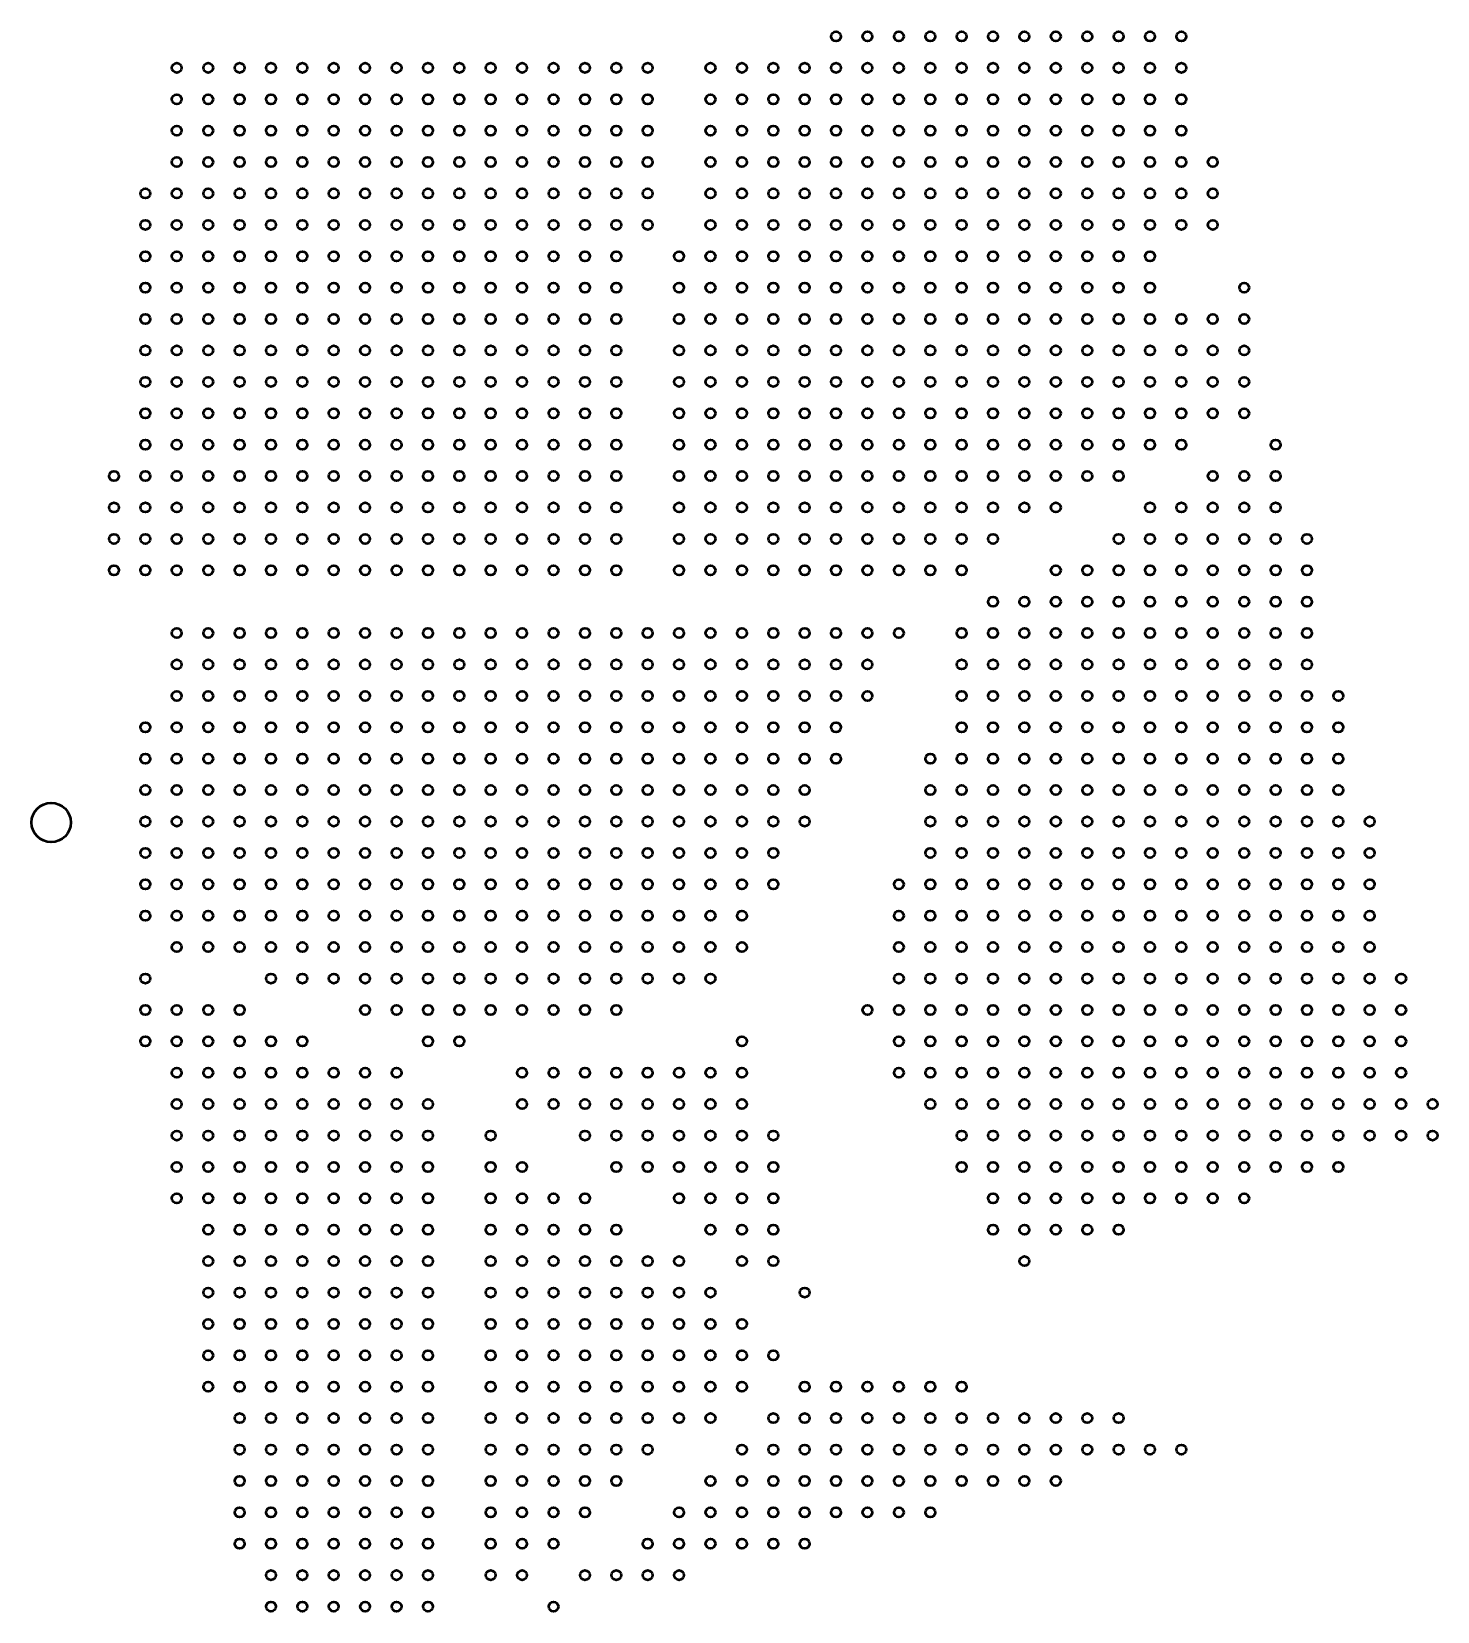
# Model space of a CAD drawing. Header units: millimetres. Extents: x 119 to 472, y 122 to 323.
# Drawn here: x 292.8 to 471.9, y 121.8 to 323.1 of the extents above; entities that cross this region are included whole.
import ezdxf

# ---------------------------------------------------------------- set-up
doc = ezdxf.new("R2010")
doc.units = ezdxf.units.MM
doc.header["$LTSCALE"] = 0.75
doc.layers.add('Visible', color=7, linetype='Continuous', lineweight=50)

msp = doc.modelspace()

# ---------------------------------------------------------------- linework, layer by layer
at = {"layer": 'Visible'}
for centre, radius in [((395.297194, 322.44091), 0.617), ((399.297194, 322.44091), 0.617), ((403.297194, 322.44091), 0.617), ((407.297194, 322.44091), 0.617), ((411.297194, 322.44091), 0.617), ((415.297194, 322.44091), 0.617), ((419.297194, 322.44091), 0.617), ((423.297194, 322.44091), 0.617), ((427.297194, 322.44091), 0.617), ((431.297194, 322.44091), 0.617), ((435.297194, 322.44091), 0.617), ((439.297194, 322.44091), 0.617), ((311.297194, 318.44091), 0.617), ((315.297194, 318.44091), 0.617), ((319.297194, 318.44091), 0.617), ((323.297194, 318.44091), 0.617), ((327.297194, 318.44091), 0.617), ((331.297194, 318.44091), 0.617), ((335.297194, 318.44091), 0.617), ((339.297194, 318.44091), 0.617), ((343.297194, 318.44091), 0.617), ((347.297194, 318.44091), 0.617), ((351.297194, 318.44091), 0.617), ((355.297194, 318.44091), 0.617), ((359.297194, 318.44091), 0.617), ((363.297194, 318.44091), 0.617), ((367.297194, 318.44091), 0.617), ((371.297194, 318.44091), 0.617), ((379.297194, 318.44091), 0.617), ((383.297194, 318.44091), 0.617), ((387.297194, 318.44091), 0.617), ((391.297194, 318.44091), 0.617), ((395.297194, 318.44091), 0.617), ((399.297194, 318.44091), 0.617), ((403.297194, 318.44091), 0.617), ((407.297194, 318.44091), 0.617), ((411.297194, 318.44091), 0.617), ((415.297194, 318.44091), 0.617), ((419.297194, 318.44091), 0.617), ((423.297194, 318.44091), 0.617), ((427.297194, 318.44091), 0.617), ((431.297194, 318.44091), 0.617), ((435.297194, 318.44091), 0.617), ((439.297194, 318.44091), 0.617), ((311.297194, 314.44091), 0.617), ((315.297194, 314.44091), 0.617), ((319.297194, 314.44091), 0.617), ((323.297194, 314.44091), 0.617), ((327.297194, 314.44091), 0.617), ((331.297194, 314.44091), 0.617), ((335.297194, 314.44091), 0.617), ((339.297194, 314.44091), 0.617), ((343.297194, 314.44091), 0.617), ((347.297194, 314.44091), 0.617), ((351.297194, 314.44091), 0.617), ((355.297194, 314.44091), 0.617), ((359.297194, 314.44091), 0.617), ((363.297194, 314.44091), 0.617), ((367.297194, 314.44091), 0.617), ((371.297194, 314.44091), 0.617), ((379.297194, 314.44091), 0.617), ((383.297194, 314.44091), 0.617), ((387.297194, 314.44091), 0.617), ((391.297194, 314.44091), 0.617), ((395.297194, 314.44091), 0.617), ((399.297194, 314.44091), 0.617), ((403.297194, 314.44091), 0.617), ((407.297194, 314.44091), 0.617), ((411.297194, 314.44091), 0.617), ((415.297194, 314.44091), 0.617), ((419.297194, 314.44091), 0.617), ((423.297194, 314.44091), 0.617), ((427.297194, 314.44091), 0.617), ((431.297194, 314.44091), 0.617), ((435.297194, 314.44091), 0.617), ((439.297194, 314.44091), 0.617), ((311.297194, 310.44091), 0.617), ((315.297194, 310.44091), 0.617), ((319.297194, 310.44091), 0.617), ((323.297194, 310.44091), 0.617), ((327.297194, 310.44091), 0.617), ((331.297194, 310.44091), 0.617), ((335.297194, 310.44091), 0.617), ((339.297194, 310.44091), 0.617), ((343.297194, 310.44091), 0.617), ((347.297194, 310.44091), 0.617), ((351.297194, 310.44091), 0.617), ((355.297194, 310.44091), 0.617), ((359.297194, 310.44091), 0.617), ((363.297194, 310.44091), 0.617), ((367.297194, 310.44091), 0.617), ((371.297194, 310.44091), 0.617), ((379.297194, 310.44091), 0.617), ((383.297194, 310.44091), 0.617), ((387.297194, 310.44091), 0.617), ((391.297194, 310.44091), 0.617), ((395.297194, 310.44091), 0.617), ((399.297194, 310.44091), 0.617), ((403.297194, 310.44091), 0.617), ((407.297194, 310.44091), 0.617), ((411.297194, 310.44091), 0.617), ((415.297194, 310.44091), 0.617), ((419.297194, 310.44091), 0.617), ((423.297194, 310.44091), 0.617), ((427.297194, 310.44091), 0.617), ((431.297194, 310.44091), 0.617), ((435.297194, 310.44091), 0.617), ((439.297194, 310.44091), 0.617), ((311.297194, 306.44091), 0.617), ((315.297194, 306.44091), 0.617), ((319.297194, 306.44091), 0.617), ((323.297194, 306.44091), 0.617), ((327.297194, 306.44091), 0.617), ((331.297194, 306.44091), 0.617), ((335.297194, 306.44091), 0.617), ((339.297194, 306.44091), 0.617), ((343.297194, 306.44091), 0.617), ((347.297194, 306.44091), 0.617), ((351.297194, 306.44091), 0.617), ((355.297194, 306.44091), 0.617), ((359.297194, 306.44091), 0.617), ((363.297194, 306.44091), 0.617), ((367.297194, 306.44091), 0.617), ((371.297194, 306.44091), 0.617), ((379.297194, 306.44091), 0.617), ((383.297194, 306.44091), 0.617), ((387.297194, 306.44091), 0.617), ((391.297194, 306.44091), 0.617), ((395.297194, 306.44091), 0.617), ((399.297194, 306.44091), 0.617), ((403.297194, 306.44091), 0.617), ((407.297194, 306.44091), 0.617), ((411.297194, 306.44091), 0.617), ((415.297194, 306.44091), 0.617), ((419.297194, 306.44091), 0.617), ((423.297194, 306.44091), 0.617), ((427.297194, 306.44091), 0.617), ((431.297194, 306.44091), 0.617), ((435.297194, 306.44091), 0.617), ((439.297194, 306.44091), 0.617), ((443.297194, 306.44091), 0.617), ((307.297194, 302.44091), 0.617), ((311.297194, 302.44091), 0.617), ((315.297194, 302.44091), 0.617), ((319.297194, 302.44091), 0.617), ((323.297194, 302.44091), 0.617), ((327.297194, 302.44091), 0.617), ((331.297194, 302.44091), 0.617), ((335.297194, 302.44091), 0.617), ((339.297194, 302.44091), 0.617), ((343.297194, 302.44091), 0.617), ((347.297194, 302.44091), 0.617), ((351.297194, 302.44091), 0.617), ((355.297194, 302.44091), 0.617), ((359.297194, 302.44091), 0.617), ((363.297194, 302.44091), 0.617), ((367.297194, 302.44091), 0.617), ((371.297194, 302.44091), 0.617), ((379.297194, 302.44091), 0.617), ((383.297194, 302.44091), 0.617), ((387.297194, 302.44091), 0.617), ((391.297194, 302.44091), 0.617), ((395.297194, 302.44091), 0.617), ((399.297194, 302.44091), 0.617), ((403.297194, 302.44091), 0.617), ((407.297194, 302.44091), 0.617), ((411.297194, 302.44091), 0.617), ((415.297194, 302.44091), 0.617), ((419.297194, 302.44091), 0.617), ((423.297194, 302.44091), 0.617), ((427.297194, 302.44091), 0.617), ((431.297194, 302.44091), 0.617), ((435.297194, 302.44091), 0.617), ((439.297194, 302.44091), 0.617), ((443.297194, 302.44091), 0.617), ((307.297194, 298.44091), 0.617), ((311.297194, 298.44091), 0.617), ((315.297194, 298.44091), 0.617), ((319.297194, 298.44091), 0.617), ((323.297194, 298.44091), 0.617), ((327.297194, 298.44091), 0.617), ((331.297194, 298.44091), 0.617), ((335.297194, 298.44091), 0.617), ((339.297194, 298.44091), 0.617), ((343.297194, 298.44091), 0.617), ((347.297194, 298.44091), 0.617), ((351.297194, 298.44091), 0.617), ((355.297194, 298.44091), 0.617), ((359.297194, 298.44091), 0.617), ((363.297194, 298.44091), 0.617), ((367.297194, 298.44091), 0.617), ((371.297194, 298.44091), 0.617), ((379.297194, 298.44091), 0.617), ((383.297194, 298.44091), 0.617), ((387.297194, 298.44091), 0.617), ((391.297194, 298.44091), 0.617), ((395.297194, 298.44091), 0.617), ((399.297194, 298.44091), 0.617), ((403.297194, 298.44091), 0.617), ((407.297194, 298.44091), 0.617), ((411.297194, 298.44091), 0.617), ((415.297194, 298.44091), 0.617), ((419.297194, 298.44091), 0.617), ((423.297194, 298.44091), 0.617), ((427.297194, 298.44091), 0.617), ((431.297194, 298.44091), 0.617), ((435.297194, 298.44091), 0.617), ((439.297194, 298.44091), 0.617), ((443.297194, 298.44091), 0.617), ((307.297194, 294.44091), 0.617), ((311.297194, 294.44091), 0.617), ((315.297194, 294.44091), 0.617), ((319.297194, 294.44091), 0.617), ((323.297194, 294.44091), 0.617), ((327.297194, 294.44091), 0.617), ((331.297194, 294.44091), 0.617), ((335.297194, 294.44091), 0.617), ((339.297194, 294.44091), 0.617), ((343.297194, 294.44091), 0.617), ((347.297194, 294.44091), 0.617), ((351.297194, 294.44091), 0.617), ((355.297194, 294.44091), 0.617), ((359.297194, 294.44091), 0.617), ((363.297194, 294.44091), 0.617), ((367.297194, 294.44091), 0.617), ((375.297194, 294.44091), 0.617), ((379.297194, 294.44091), 0.617), ((383.297194, 294.44091), 0.617), ((387.297194, 294.44091), 0.617), ((391.297194, 294.44091), 0.617), ((395.297194, 294.44091), 0.617), ((399.297194, 294.44091), 0.617), ((403.297194, 294.44091), 0.617), ((407.297194, 294.44091), 0.617), ((411.297194, 294.44091), 0.617), ((415.297194, 294.44091), 0.617), ((419.297194, 294.44091), 0.617), ((423.297194, 294.44091), 0.617), ((427.297194, 294.44091), 0.617), ((431.297194, 294.44091), 0.617), ((435.297194, 294.44091), 0.617), ((307.297194, 290.44091), 0.617), ((311.297194, 290.44091), 0.617), ((315.297194, 290.44091), 0.617), ((319.297194, 290.44091), 0.617), ((323.297194, 290.44091), 0.617), ((327.297194, 290.44091), 0.617), ((331.297194, 290.44091), 0.617), ((335.297194, 290.44091), 0.617), ((339.297194, 290.44091), 0.617), ((343.297194, 290.44091), 0.617), ((347.297194, 290.44091), 0.617), ((351.297194, 290.44091), 0.617), ((355.297194, 290.44091), 0.617), ((359.297194, 290.44091), 0.617), ((363.297194, 290.44091), 0.617), ((367.297194, 290.44091), 0.617), ((375.297194, 290.44091), 0.617), ((379.297194, 290.44091), 0.617), ((383.297194, 290.44091), 0.617), ((387.297194, 290.44091), 0.617), ((391.297194, 290.44091), 0.617), ((395.297194, 290.44091), 0.617), ((399.297194, 290.44091), 0.617), ((403.297194, 290.44091), 0.617), ((407.297194, 290.44091), 0.617), ((411.297194, 290.44091), 0.617), ((415.297194, 290.44091), 0.617), ((419.297194, 290.44091), 0.617), ((423.297194, 290.44091), 0.617), ((427.297194, 290.44091), 0.617), ((431.297194, 290.44091), 0.617), ((435.297194, 290.44091), 0.617), ((447.297194, 290.44091), 0.617), ((307.297194, 286.44091), 0.617), ((311.297194, 286.44091), 0.617), ((315.297194, 286.44091), 0.617), ((319.297194, 286.44091), 0.617), ((323.297194, 286.44091), 0.617), ((327.297194, 286.44091), 0.617), ((331.297194, 286.44091), 0.617), ((335.297194, 286.44091), 0.617), ((339.297194, 286.44091), 0.617), ((343.297194, 286.44091), 0.617), ((347.297194, 286.44091), 0.617), ((351.297194, 286.44091), 0.617), ((355.297194, 286.44091), 0.617), ((359.297194, 286.44091), 0.617), ((363.297194, 286.44091), 0.617), ((367.297194, 286.44091), 0.617), ((375.297194, 286.44091), 0.617), ((379.297194, 286.44091), 0.617), ((383.297194, 286.44091), 0.617), ((387.297194, 286.44091), 0.617), ((391.297194, 286.44091), 0.617), ((395.297194, 286.44091), 0.617), ((399.297194, 286.44091), 0.617), ((403.297194, 286.44091), 0.617), ((407.297194, 286.44091), 0.617), ((411.297194, 286.44091), 0.617), ((415.297194, 286.44091), 0.617), ((419.297194, 286.44091), 0.617), ((423.297194, 286.44091), 0.617), ((427.297194, 286.44091), 0.617), ((431.297194, 286.44091), 0.617), ((435.297194, 286.44091), 0.617), ((439.297194, 286.44091), 0.617), ((443.297194, 286.44091), 0.617), ((447.297194, 286.44091), 0.617), ((307.297194, 282.44091), 0.617), ((311.297194, 282.44091), 0.617), ((315.297194, 282.44091), 0.617), ((319.297194, 282.44091), 0.617), ((323.297194, 282.44091), 0.617), ((327.297194, 282.44091), 0.617), ((331.297194, 282.44091), 0.617), ((335.297194, 282.44091), 0.617), ((339.297194, 282.44091), 0.617), ((343.297194, 282.44091), 0.617), ((347.297194, 282.44091), 0.617), ((351.297194, 282.44091), 0.617), ((355.297194, 282.44091), 0.617), ((359.297194, 282.44091), 0.617), ((363.297194, 282.44091), 0.617), ((367.297194, 282.44091), 0.617), ((375.297194, 282.44091), 0.617), ((379.297194, 282.44091), 0.617), ((383.297194, 282.44091), 0.617), ((387.297194, 282.44091), 0.617), ((391.297194, 282.44091), 0.617), ((395.297194, 282.44091), 0.617), ((399.297194, 282.44091), 0.617), ((403.297194, 282.44091), 0.617), ((407.297194, 282.44091), 0.617), ((411.297194, 282.44091), 0.617), ((415.297194, 282.44091), 0.617), ((419.297194, 282.44091), 0.617), ((423.297194, 282.44091), 0.617), ((427.297194, 282.44091), 0.617), ((431.297194, 282.44091), 0.617), ((435.297194, 282.44091), 0.617), ((439.297194, 282.44091), 0.617), ((443.297194, 282.44091), 0.617), ((447.297194, 282.44091), 0.617), ((307.297194, 278.44091), 0.617), ((311.297194, 278.44091), 0.617), ((315.297194, 278.44091), 0.617), ((319.297194, 278.44091), 0.617), ((323.297194, 278.44091), 0.617), ((327.297194, 278.44091), 0.617), ((331.297194, 278.44091), 0.617), ((335.297194, 278.44091), 0.617), ((339.297194, 278.44091), 0.617), ((343.297194, 278.44091), 0.617), ((347.297194, 278.44091), 0.617), ((351.297194, 278.44091), 0.617), ((355.297194, 278.44091), 0.617), ((359.297194, 278.44091), 0.617), ((363.297194, 278.44091), 0.617), ((367.297194, 278.44091), 0.617), ((375.297194, 278.44091), 0.617), ((379.297194, 278.44091), 0.617), ((383.297194, 278.44091), 0.617), ((387.297194, 278.44091), 0.617), ((391.297194, 278.44091), 0.617), ((395.297194, 278.44091), 0.617), ((399.297194, 278.44091), 0.617), ((403.297194, 278.44091), 0.617), ((407.297194, 278.44091), 0.617), ((411.297194, 278.44091), 0.617), ((415.297194, 278.44091), 0.617), ((419.297194, 278.44091), 0.617), ((423.297194, 278.44091), 0.617), ((427.297194, 278.44091), 0.617), ((431.297194, 278.44091), 0.617), ((435.297194, 278.44091), 0.617), ((439.297194, 278.44091), 0.617), ((443.297194, 278.44091), 0.617), ((447.297194, 278.44091), 0.617), ((307.297194, 274.44091), 0.617), ((311.297194, 274.44091), 0.617), ((315.297194, 274.44091), 0.617), ((319.297194, 274.44091), 0.617), ((323.297194, 274.44091), 0.617), ((327.297194, 274.44091), 0.617), ((331.297194, 274.44091), 0.617), ((335.297194, 274.44091), 0.617), ((339.297194, 274.44091), 0.617), ((343.297194, 274.44091), 0.617), ((347.297194, 274.44091), 0.617), ((351.297194, 274.44091), 0.617), ((355.297194, 274.44091), 0.617), ((359.297194, 274.44091), 0.617), ((363.297194, 274.44091), 0.617), ((367.297194, 274.44091), 0.617), ((375.297194, 274.44091), 0.617), ((379.297194, 274.44091), 0.617), ((383.297194, 274.44091), 0.617), ((387.297194, 274.44091), 0.617), ((391.297194, 274.44091), 0.617), ((395.297194, 274.44091), 0.617), ((399.297194, 274.44091), 0.617), ((403.297194, 274.44091), 0.617), ((407.297194, 274.44091), 0.617), ((411.297194, 274.44091), 0.617), ((415.297194, 274.44091), 0.617), ((419.297194, 274.44091), 0.617), ((423.297194, 274.44091), 0.617), ((427.297194, 274.44091), 0.617), ((431.297194, 274.44091), 0.617), ((435.297194, 274.44091), 0.617), ((439.297194, 274.44091), 0.617), ((443.297194, 274.44091), 0.617), ((447.297194, 274.44091), 0.617), ((307.297194, 270.44091), 0.617), ((311.297194, 270.44091), 0.617), ((315.297194, 270.44091), 0.617), ((319.297194, 270.44091), 0.617), ((323.297194, 270.44091), 0.617), ((327.297194, 270.44091), 0.617), ((331.297194, 270.44091), 0.617), ((335.297194, 270.44091), 0.617), ((339.297194, 270.44091), 0.617), ((343.297194, 270.44091), 0.617), ((347.297194, 270.44091), 0.617), ((351.297194, 270.44091), 0.617), ((355.297194, 270.44091), 0.617), ((359.297194, 270.44091), 0.617), ((363.297194, 270.44091), 0.617), ((367.297194, 270.44091), 0.617), ((375.297194, 270.44091), 0.617), ((379.297194, 270.44091), 0.617), ((383.297194, 270.44091), 0.617), ((387.297194, 270.44091), 0.617), ((391.297194, 270.44091), 0.617), ((395.297194, 270.44091), 0.617), ((399.297194, 270.44091), 0.617), ((403.297194, 270.44091), 0.617), ((407.297194, 270.44091), 0.617), ((411.297194, 270.44091), 0.617), ((415.297194, 270.44091), 0.617), ((419.297194, 270.44091), 0.617), ((423.297194, 270.44091), 0.617), ((427.297194, 270.44091), 0.617), ((431.297194, 270.44091), 0.617), ((435.297194, 270.44091), 0.617), ((439.297194, 270.44091), 0.617), ((451.297194, 270.44091), 0.617), ((303.297194, 266.44091), 0.617), ((307.297194, 266.44091), 0.617), ((311.297194, 266.44091), 0.617), ((315.297194, 266.44091), 0.617), ((319.297194, 266.44091), 0.617), ((323.297194, 266.44091), 0.617), ((327.297194, 266.44091), 0.617), ((331.297194, 266.44091), 0.617), ((335.297194, 266.44091), 0.617), ((339.297194, 266.44091), 0.617), ((343.297194, 266.44091), 0.617), ((347.297194, 266.44091), 0.617), ((351.297194, 266.44091), 0.617), ((355.297194, 266.44091), 0.617), ((359.297194, 266.44091), 0.617), ((363.297194, 266.44091), 0.617), ((367.297194, 266.44091), 0.617), ((375.297194, 266.44091), 0.617), ((379.297194, 266.44091), 0.617), ((383.297194, 266.44091), 0.617), ((387.297194, 266.44091), 0.617), ((391.297194, 266.44091), 0.617), ((395.297194, 266.44091), 0.617), ((399.297194, 266.44091), 0.617), ((403.297194, 266.44091), 0.617), ((407.297194, 266.44091), 0.617), ((411.297194, 266.44091), 0.617), ((415.297194, 266.44091), 0.617), ((419.297194, 266.44091), 0.617), ((423.297194, 266.44091), 0.617), ((427.297194, 266.44091), 0.617), ((431.297194, 266.44091), 0.617), ((443.297194, 266.44091), 0.617), ((447.297194, 266.44091), 0.617), ((451.297194, 266.44091), 0.617), ((303.297194, 262.44091), 0.617), ((307.297194, 262.44091), 0.617), ((311.297194, 262.44091), 0.617), ((315.297194, 262.44091), 0.617), ((319.297194, 262.44091), 0.617), ((323.297194, 262.44091), 0.617), ((327.297194, 262.44091), 0.617), ((331.297194, 262.44091), 0.617), ((335.297194, 262.44091), 0.617), ((339.297194, 262.44091), 0.617), ((343.297194, 262.44091), 0.617), ((347.297194, 262.44091), 0.617), ((351.297194, 262.44091), 0.617), ((355.297194, 262.44091), 0.617), ((359.297194, 262.44091), 0.617), ((363.297194, 262.44091), 0.617), ((367.297194, 262.44091), 0.617), ((375.297194, 262.44091), 0.617), ((379.297194, 262.44091), 0.617), ((383.297194, 262.44091), 0.617), ((387.297194, 262.44091), 0.617), ((391.297194, 262.44091), 0.617), ((395.297194, 262.44091), 0.617), ((399.297194, 262.44091), 0.617), ((403.297194, 262.44091), 0.617), ((407.297194, 262.44091), 0.617), ((411.297194, 262.44091), 0.617), ((415.297194, 262.44091), 0.617), ((419.297194, 262.44091), 0.617), ((423.297194, 262.44091), 0.617), ((435.297194, 262.44091), 0.617), ((439.297194, 262.44091), 0.617), ((443.297194, 262.44091), 0.617), ((447.297194, 262.44091), 0.617), ((451.297194, 262.44091), 0.617), ((303.297194, 258.44091), 0.617), ((307.297194, 258.44091), 0.617), ((311.297194, 258.44091), 0.617), ((315.297194, 258.44091), 0.617), ((319.297194, 258.44091), 0.617), ((323.297194, 258.44091), 0.617), ((327.297194, 258.44091), 0.617), ((331.297194, 258.44091), 0.617), ((335.297194, 258.44091), 0.617), ((339.297194, 258.44091), 0.617), ((343.297194, 258.44091), 0.617), ((347.297194, 258.44091), 0.617), ((351.297194, 258.44091), 0.617), ((355.297194, 258.44091), 0.617), ((359.297194, 258.44091), 0.617), ((363.297194, 258.44091), 0.617), ((367.297194, 258.44091), 0.617), ((375.297194, 258.44091), 0.617), ((379.297194, 258.44091), 0.617), ((383.297194, 258.44091), 0.617), ((387.297194, 258.44091), 0.617), ((391.297194, 258.44091), 0.617), ((395.297194, 258.44091), 0.617), ((399.297194, 258.44091), 0.617), ((403.297194, 258.44091), 0.617), ((407.297194, 258.44091), 0.617), ((411.297194, 258.44091), 0.617), ((415.297194, 258.44091), 0.617), ((431.297194, 258.44091), 0.617), ((435.297194, 258.44091), 0.617), ((439.297194, 258.44091), 0.617), ((443.297194, 258.44091), 0.617), ((447.297194, 258.44091), 0.617), ((451.297194, 258.44091), 0.617), ((455.297194, 258.44091), 0.617), ((303.297194, 254.44091), 0.617), ((307.297194, 254.44091), 0.617), ((311.297194, 254.44091), 0.617), ((315.297194, 254.44091), 0.617), ((319.297194, 254.44091), 0.617), ((323.297194, 254.44091), 0.617), ((327.297194, 254.44091), 0.617), ((331.297194, 254.44091), 0.617), ((335.297194, 254.44091), 0.617), ((339.297194, 254.44091), 0.617), ((343.297194, 254.44091), 0.617), ((347.297194, 254.44091), 0.617), ((351.297194, 254.44091), 0.617), ((355.297194, 254.44091), 0.617), ((359.297194, 254.44091), 0.617), ((363.297194, 254.44091), 0.617), ((367.297194, 254.44091), 0.617), ((375.297194, 254.44091), 0.617), ((379.297194, 254.44091), 0.617), ((383.297194, 254.44091), 0.617), ((387.297194, 254.44091), 0.617), ((391.297194, 254.44091), 0.617), ((395.297194, 254.44091), 0.617), ((399.297194, 254.44091), 0.617), ((403.297194, 254.44091), 0.617), ((407.297194, 254.44091), 0.617), ((411.297194, 254.44091), 0.617), ((423.297194, 254.44091), 0.617), ((427.297194, 254.44091), 0.617), ((431.297194, 254.44091), 0.617), ((435.297194, 254.44091), 0.617), ((439.297194, 254.44091), 0.617), ((443.297194, 254.44091), 0.617), ((447.297194, 254.44091), 0.617), ((451.297194, 254.44091), 0.617), ((455.297194, 254.44091), 0.617), ((415.297194, 250.44091), 0.617), ((419.297194, 250.44091), 0.617), ((423.297194, 250.44091), 0.617), ((427.297194, 250.44091), 0.617), ((431.297194, 250.44091), 0.617), ((435.297194, 250.44091), 0.617), ((439.297194, 250.44091), 0.617), ((443.297194, 250.44091), 0.617), ((447.297194, 250.44091), 0.617), ((451.297194, 250.44091), 0.617), ((455.297194, 250.44091), 0.617), ((311.297194, 246.44091), 0.617), ((315.297194, 246.44091), 0.617), ((319.297194, 246.44091), 0.617), ((323.297194, 246.44091), 0.617), ((327.297194, 246.44091), 0.617), ((331.297194, 246.44091), 0.617), ((335.297194, 246.44091), 0.617), ((339.297194, 246.44091), 0.617), ((343.297194, 246.44091), 0.617), ((347.297194, 246.44091), 0.617), ((351.297194, 246.44091), 0.617), ((355.297194, 246.44091), 0.617), ((359.297194, 246.44091), 0.617), ((363.297194, 246.44091), 0.617), ((367.297194, 246.44091), 0.617), ((371.297194, 246.44091), 0.617), ((375.297194, 246.44091), 0.617), ((379.297194, 246.44091), 0.617), ((383.297194, 246.44091), 0.617), ((387.297194, 246.44091), 0.617), ((391.297194, 246.44091), 0.617), ((395.297194, 246.44091), 0.617), ((399.297194, 246.44091), 0.617), ((403.297194, 246.44091), 0.617), ((411.297194, 246.44091), 0.617), ((415.297194, 246.44091), 0.617), ((419.297194, 246.44091), 0.617), ((423.297194, 246.44091), 0.617), ((427.297194, 246.44091), 0.617), ((431.297194, 246.44091), 0.617), ((435.297194, 246.44091), 0.617), ((439.297194, 246.44091), 0.617), ((443.297194, 246.44091), 0.617), ((447.297194, 246.44091), 0.617), ((451.297194, 246.44091), 0.617), ((455.297194, 246.44091), 0.617), ((311.297194, 242.44091), 0.617), ((315.297194, 242.44091), 0.617), ((319.297194, 242.44091), 0.617), ((323.297194, 242.44091), 0.617), ((327.297194, 242.44091), 0.617), ((331.297194, 242.44091), 0.617), ((335.297194, 242.44091), 0.617), ((339.297194, 242.44091), 0.617), ((343.297194, 242.44091), 0.617), ((347.297194, 242.44091), 0.617), ((351.297194, 242.44091), 0.617), ((355.297194, 242.44091), 0.617), ((359.297194, 242.44091), 0.617), ((363.297194, 242.44091), 0.617), ((367.297194, 242.44091), 0.617), ((371.297194, 242.44091), 0.617), ((375.297194, 242.44091), 0.617), ((379.297194, 242.44091), 0.617), ((383.297194, 242.44091), 0.617), ((387.297194, 242.44091), 0.617), ((391.297194, 242.44091), 0.617), ((395.297194, 242.44091), 0.617), ((399.297194, 242.44091), 0.617), ((411.297194, 242.44091), 0.617), ((415.297194, 242.44091), 0.617), ((419.297194, 242.44091), 0.617), ((423.297194, 242.44091), 0.617), ((427.297194, 242.44091), 0.617), ((431.297194, 242.44091), 0.617), ((435.297194, 242.44091), 0.617), ((439.297194, 242.44091), 0.617), ((443.297194, 242.44091), 0.617), ((447.297194, 242.44091), 0.617), ((451.297194, 242.44091), 0.617), ((455.297194, 242.44091), 0.617), ((311.297194, 238.44091), 0.617), ((315.297194, 238.44091), 0.617), ((319.297194, 238.44091), 0.617), ((323.297194, 238.44091), 0.617), ((327.297194, 238.44091), 0.617), ((331.297194, 238.44091), 0.617), ((335.297194, 238.44091), 0.617), ((339.297194, 238.44091), 0.617), ((343.297194, 238.44091), 0.617), ((347.297194, 238.44091), 0.617), ((351.297194, 238.44091), 0.617), ((355.297194, 238.44091), 0.617), ((359.297194, 238.44091), 0.617), ((363.297194, 238.44091), 0.617), ((367.297194, 238.44091), 0.617), ((371.297194, 238.44091), 0.617), ((375.297194, 238.44091), 0.617), ((379.297194, 238.44091), 0.617), ((383.297194, 238.44091), 0.617), ((387.297194, 238.44091), 0.617), ((391.297194, 238.44091), 0.617), ((395.297194, 238.44091), 0.617), ((399.297194, 238.44091), 0.617), ((411.297194, 238.44091), 0.617), ((415.297194, 238.44091), 0.617), ((419.297194, 238.44091), 0.617), ((423.297194, 238.44091), 0.617), ((427.297194, 238.44091), 0.617), ((431.297194, 238.44091), 0.617), ((435.297194, 238.44091), 0.617), ((439.297194, 238.44091), 0.617), ((443.297194, 238.44091), 0.617), ((447.297194, 238.44091), 0.617), ((451.297194, 238.44091), 0.617), ((455.297194, 238.44091), 0.617), ((459.297194, 238.44091), 0.617), ((307.297194, 234.44091), 0.617), ((311.297194, 234.44091), 0.617), ((315.297194, 234.44091), 0.617), ((319.297194, 234.44091), 0.617), ((323.297194, 234.44091), 0.617), ((327.297194, 234.44091), 0.617), ((331.297194, 234.44091), 0.617), ((335.297194, 234.44091), 0.617), ((339.297194, 234.44091), 0.617), ((343.297194, 234.44091), 0.617), ((347.297194, 234.44091), 0.617), ((351.297194, 234.44091), 0.617), ((355.297194, 234.44091), 0.617), ((359.297194, 234.44091), 0.617), ((363.297194, 234.44091), 0.617), ((367.297194, 234.44091), 0.617), ((371.297194, 234.44091), 0.617), ((375.297194, 234.44091), 0.617), ((379.297194, 234.44091), 0.617), ((383.297194, 234.44091), 0.617), ((387.297194, 234.44091), 0.617), ((391.297194, 234.44091), 0.617), ((395.297194, 234.44091), 0.617), ((411.297194, 234.44091), 0.617), ((415.297194, 234.44091), 0.617), ((419.297194, 234.44091), 0.617), ((423.297194, 234.44091), 0.617), ((427.297194, 234.44091), 0.617), ((431.297194, 234.44091), 0.617), ((435.297194, 234.44091), 0.617), ((439.297194, 234.44091), 0.617), ((443.297194, 234.44091), 0.617), ((447.297194, 234.44091), 0.617), ((451.297194, 234.44091), 0.617), ((455.297194, 234.44091), 0.617), ((459.297194, 234.44091), 0.617), ((307.297194, 230.44091), 0.617), ((311.297194, 230.44091), 0.617), ((315.297194, 230.44091), 0.617), ((319.297194, 230.44091), 0.617), ((323.297194, 230.44091), 0.617), ((327.297194, 230.44091), 0.617), ((331.297194, 230.44091), 0.617), ((335.297194, 230.44091), 0.617), ((339.297194, 230.44091), 0.617), ((343.297194, 230.44091), 0.617), ((347.297194, 230.44091), 0.617), ((351.297194, 230.44091), 0.617), ((355.297194, 230.44091), 0.617), ((359.297194, 230.44091), 0.617), ((363.297194, 230.44091), 0.617), ((367.297194, 230.44091), 0.617), ((371.297194, 230.44091), 0.617), ((375.297194, 230.44091), 0.617), ((379.297194, 230.44091), 0.617), ((383.297194, 230.44091), 0.617), ((387.297194, 230.44091), 0.617), ((391.297194, 230.44091), 0.617), ((395.297194, 230.44091), 0.617), ((407.297194, 230.44091), 0.617), ((411.297194, 230.44091), 0.617), ((415.297194, 230.44091), 0.617), ((419.297194, 230.44091), 0.617), ((423.297194, 230.44091), 0.617), ((427.297194, 230.44091), 0.617), ((431.297194, 230.44091), 0.617), ((435.297194, 230.44091), 0.617), ((439.297194, 230.44091), 0.617), ((443.297194, 230.44091), 0.617), ((447.297194, 230.44091), 0.617), ((451.297194, 230.44091), 0.617), ((455.297194, 230.44091), 0.617), ((459.297194, 230.44091), 0.617), ((307.297194, 226.44091), 0.617), ((311.297194, 226.44091), 0.617), ((315.297194, 226.44091), 0.617), ((319.297194, 226.44091), 0.617), ((323.297194, 226.44091), 0.617), ((327.297194, 226.44091), 0.617), ((331.297194, 226.44091), 0.617), ((335.297194, 226.44091), 0.617), ((339.297194, 226.44091), 0.617), ((343.297194, 226.44091), 0.617), ((347.297194, 226.44091), 0.617), ((351.297194, 226.44091), 0.617), ((355.297194, 226.44091), 0.617), ((359.297194, 226.44091), 0.617), ((363.297194, 226.44091), 0.617), ((367.297194, 226.44091), 0.617), ((371.297194, 226.44091), 0.617), ((375.297194, 226.44091), 0.617), ((379.297194, 226.44091), 0.617), ((383.297194, 226.44091), 0.617), ((387.297194, 226.44091), 0.617), ((391.297194, 226.44091), 0.617), ((407.297194, 226.44091), 0.617), ((411.297194, 226.44091), 0.617), ((415.297194, 226.44091), 0.617), ((419.297194, 226.44091), 0.617), ((423.297194, 226.44091), 0.617), ((427.297194, 226.44091), 0.617), ((431.297194, 226.44091), 0.617), ((435.297194, 226.44091), 0.617), ((439.297194, 226.44091), 0.617), ((443.297194, 226.44091), 0.617), ((447.297194, 226.44091), 0.617), ((451.297194, 226.44091), 0.617), ((455.297194, 226.44091), 0.617), ((459.297194, 226.44091), 0.617), ((295.297194, 222.315528), 2.5), ((307.297194, 222.44091), 0.617), ((311.297194, 222.44091), 0.617), ((315.297194, 222.44091), 0.617), ((319.297194, 222.44091), 0.617), ((323.297194, 222.44091), 0.617), ((327.297194, 222.44091), 0.617), ((331.297194, 222.44091), 0.617), ((335.297194, 222.44091), 0.617), ((339.297194, 222.44091), 0.617), ((343.297194, 222.44091), 0.617), ((347.297194, 222.44091), 0.617), ((351.297194, 222.44091), 0.617), ((355.297194, 222.44091), 0.617), ((359.297194, 222.44091), 0.617), ((363.297194, 222.44091), 0.617), ((367.297194, 222.44091), 0.617), ((371.297194, 222.44091), 0.617), ((375.297194, 222.44091), 0.617), ((379.297194, 222.44091), 0.617), ((383.297194, 222.44091), 0.617), ((387.297194, 222.44091), 0.617), ((391.297194, 222.44091), 0.617), ((407.297194, 222.44091), 0.617), ((411.297194, 222.44091), 0.617), ((415.297194, 222.44091), 0.617), ((419.297194, 222.44091), 0.617), ((423.297194, 222.44091), 0.617), ((427.297194, 222.44091), 0.617), ((431.297194, 222.44091), 0.617), ((435.297194, 222.44091), 0.617), ((439.297194, 222.44091), 0.617), ((443.297194, 222.44091), 0.617), ((447.297194, 222.44091), 0.617), ((451.297194, 222.44091), 0.617), ((455.297194, 222.44091), 0.617), ((459.297194, 222.44091), 0.617), ((463.297194, 222.44091), 0.617), ((307.297194, 218.44091), 0.617), ((311.297194, 218.44091), 0.617), ((315.297194, 218.44091), 0.617), ((319.297194, 218.44091), 0.617), ((323.297194, 218.44091), 0.617), ((327.297194, 218.44091), 0.617), ((331.297194, 218.44091), 0.617), ((335.297194, 218.44091), 0.617), ((339.297194, 218.44091), 0.617), ((343.297194, 218.44091), 0.617), ((347.297194, 218.44091), 0.617), ((351.297194, 218.44091), 0.617), ((355.297194, 218.44091), 0.617), ((359.297194, 218.44091), 0.617), ((363.297194, 218.44091), 0.617), ((367.297194, 218.44091), 0.617), ((371.297194, 218.44091), 0.617), ((375.297194, 218.44091), 0.617), ((379.297194, 218.44091), 0.617), ((383.297194, 218.44091), 0.617), ((387.297194, 218.44091), 0.617), ((407.297194, 218.44091), 0.617), ((411.297194, 218.44091), 0.617), ((415.297194, 218.44091), 0.617), ((419.297194, 218.44091), 0.617), ((423.297194, 218.44091), 0.617), ((427.297194, 218.44091), 0.617), ((431.297194, 218.44091), 0.617), ((435.297194, 218.44091), 0.617), ((439.297194, 218.44091), 0.617), ((443.297194, 218.44091), 0.617), ((447.297194, 218.44091), 0.617), ((451.297194, 218.44091), 0.617), ((455.297194, 218.44091), 0.617), ((459.297194, 218.44091), 0.617), ((463.297194, 218.44091), 0.617), ((307.297194, 214.44091), 0.617), ((311.297194, 214.44091), 0.617), ((315.297194, 214.44091), 0.617), ((319.297194, 214.44091), 0.617), ((323.297194, 214.44091), 0.617), ((327.297194, 214.44091), 0.617), ((331.297194, 214.44091), 0.617), ((335.297194, 214.44091), 0.617), ((339.297194, 214.44091), 0.617), ((343.297194, 214.44091), 0.617), ((347.297194, 214.44091), 0.617), ((351.297194, 214.44091), 0.617), ((355.297194, 214.44091), 0.617), ((359.297194, 214.44091), 0.617), ((363.297194, 214.44091), 0.617), ((367.297194, 214.44091), 0.617), ((371.297194, 214.44091), 0.617), ((375.297194, 214.44091), 0.617), ((379.297194, 214.44091), 0.617), ((383.297194, 214.44091), 0.617), ((387.297194, 214.44091), 0.617), ((403.297194, 214.44091), 0.617), ((407.297194, 214.44091), 0.617), ((411.297194, 214.44091), 0.617), ((415.297194, 214.44091), 0.617), ((419.297194, 214.44091), 0.617), ((423.297194, 214.44091), 0.617), ((427.297194, 214.44091), 0.617), ((431.297194, 214.44091), 0.617), ((435.297194, 214.44091), 0.617), ((439.297194, 214.44091), 0.617), ((443.297194, 214.44091), 0.617), ((447.297194, 214.44091), 0.617), ((451.297194, 214.44091), 0.617), ((455.297194, 214.44091), 0.617), ((459.297194, 214.44091), 0.617), ((463.297194, 214.44091), 0.617), ((307.297194, 210.44091), 0.617), ((311.297194, 210.44091), 0.617), ((315.297194, 210.44091), 0.617), ((319.297194, 210.44091), 0.617), ((323.297194, 210.44091), 0.617), ((327.297194, 210.44091), 0.617), ((331.297194, 210.44091), 0.617), ((335.297194, 210.44091), 0.617), ((339.297194, 210.44091), 0.617), ((343.297194, 210.44091), 0.617), ((347.297194, 210.44091), 0.617), ((351.297194, 210.44091), 0.617), ((355.297194, 210.44091), 0.617), ((359.297194, 210.44091), 0.617), ((363.297194, 210.44091), 0.617), ((367.297194, 210.44091), 0.617), ((371.297194, 210.44091), 0.617), ((375.297194, 210.44091), 0.617), ((379.297194, 210.44091), 0.617), ((383.297194, 210.44091), 0.617), ((403.297194, 210.44091), 0.617), ((407.297194, 210.44091), 0.617), ((411.297194, 210.44091), 0.617), ((415.297194, 210.44091), 0.617), ((419.297194, 210.44091), 0.617), ((423.297194, 210.44091), 0.617), ((427.297194, 210.44091), 0.617), ((431.297194, 210.44091), 0.617), ((435.297194, 210.44091), 0.617), ((439.297194, 210.44091), 0.617), ((443.297194, 210.44091), 0.617), ((447.297194, 210.44091), 0.617), ((451.297194, 210.44091), 0.617), ((455.297194, 210.44091), 0.617), ((459.297194, 210.44091), 0.617), ((463.297194, 210.44091), 0.617), ((311.297194, 206.44091), 0.617), ((315.297194, 206.44091), 0.617), ((319.297194, 206.44091), 0.617), ((323.297194, 206.44091), 0.617), ((327.297194, 206.44091), 0.617), ((331.297194, 206.44091), 0.617), ((335.297194, 206.44091), 0.617), ((339.297194, 206.44091), 0.617), ((343.297194, 206.44091), 0.617), ((347.297194, 206.44091), 0.617), ((351.297194, 206.44091), 0.617), ((355.297194, 206.44091), 0.617), ((359.297194, 206.44091), 0.617), ((363.297194, 206.44091), 0.617), ((367.297194, 206.44091), 0.617), ((371.297194, 206.44091), 0.617), ((375.297194, 206.44091), 0.617), ((379.297194, 206.44091), 0.617), ((383.297194, 206.44091), 0.617), ((403.297194, 206.44091), 0.617), ((407.297194, 206.44091), 0.617), ((411.297194, 206.44091), 0.617), ((415.297194, 206.44091), 0.617), ((419.297194, 206.44091), 0.617), ((423.297194, 206.44091), 0.617), ((427.297194, 206.44091), 0.617), ((431.297194, 206.44091), 0.617), ((435.297194, 206.44091), 0.617), ((439.297194, 206.44091), 0.617), ((443.297194, 206.44091), 0.617), ((447.297194, 206.44091), 0.617), ((451.297194, 206.44091), 0.617), ((455.297194, 206.44091), 0.617), ((459.297194, 206.44091), 0.617), ((463.297194, 206.44091), 0.617), ((307.297194, 202.44091), 0.617), ((323.297194, 202.44091), 0.617), ((327.297194, 202.44091), 0.617), ((331.297194, 202.44091), 0.617), ((335.297194, 202.44091), 0.617), ((339.297194, 202.44091), 0.617), ((343.297194, 202.44091), 0.617), ((347.297194, 202.44091), 0.617), ((351.297194, 202.44091), 0.617), ((355.297194, 202.44091), 0.617), ((359.297194, 202.44091), 0.617), ((363.297194, 202.44091), 0.617), ((367.297194, 202.44091), 0.617), ((371.297194, 202.44091), 0.617), ((375.297194, 202.44091), 0.617), ((379.297194, 202.44091), 0.617), ((403.297194, 202.44091), 0.617), ((407.297194, 202.44091), 0.617), ((411.297194, 202.44091), 0.617), ((415.297194, 202.44091), 0.617), ((419.297194, 202.44091), 0.617), ((423.297194, 202.44091), 0.617), ((427.297194, 202.44091), 0.617), ((431.297194, 202.44091), 0.617), ((435.297194, 202.44091), 0.617), ((439.297194, 202.44091), 0.617), ((443.297194, 202.44091), 0.617), ((447.297194, 202.44091), 0.617), ((451.297194, 202.44091), 0.617), ((455.297194, 202.44091), 0.617), ((459.297194, 202.44091), 0.617), ((463.297194, 202.44091), 0.617), ((467.297194, 202.44091), 0.617), ((307.297194, 198.44091), 0.617), ((311.297194, 198.44091), 0.617), ((315.297194, 198.44091), 0.617), ((319.297194, 198.44091), 0.617), ((335.297194, 198.44091), 0.617), ((339.297194, 198.44091), 0.617), ((343.297194, 198.44091), 0.617), ((347.297194, 198.44091), 0.617), ((351.297194, 198.44091), 0.617), ((355.297194, 198.44091), 0.617), ((359.297194, 198.44091), 0.617), ((363.297194, 198.44091), 0.617), ((367.297194, 198.44091), 0.617), ((399.297194, 198.44091), 0.617), ((403.297194, 198.44091), 0.617), ((407.297194, 198.44091), 0.617), ((411.297194, 198.44091), 0.617), ((415.297194, 198.44091), 0.617), ((419.297194, 198.44091), 0.617), ((423.297194, 198.44091), 0.617), ((427.297194, 198.44091), 0.617), ((431.297194, 198.44091), 0.617), ((435.297194, 198.44091), 0.617), ((439.297194, 198.44091), 0.617), ((443.297194, 198.44091), 0.617), ((447.297194, 198.44091), 0.617), ((451.297194, 198.44091), 0.617), ((455.297194, 198.44091), 0.617), ((459.297194, 198.44091), 0.617), ((463.297194, 198.44091), 0.617), ((467.297194, 198.44091), 0.617), ((307.297194, 194.44091), 0.617), ((311.297194, 194.44091), 0.617), ((315.297194, 194.44091), 0.617), ((319.297194, 194.44091), 0.617), ((323.297194, 194.44091), 0.617), ((327.297194, 194.44091), 0.617), ((343.297194, 194.44091), 0.617), ((347.297194, 194.44091), 0.617), ((383.297194, 194.44091), 0.617), ((403.297194, 194.44091), 0.617), ((407.297194, 194.44091), 0.617), ((411.297194, 194.44091), 0.617), ((415.297194, 194.44091), 0.617), ((419.297194, 194.44091), 0.617), ((423.297194, 194.44091), 0.617), ((427.297194, 194.44091), 0.617), ((431.297194, 194.44091), 0.617), ((435.297194, 194.44091), 0.617), ((439.297194, 194.44091), 0.617), ((443.297194, 194.44091), 0.617), ((447.297194, 194.44091), 0.617), ((451.297194, 194.44091), 0.617), ((455.297194, 194.44091), 0.617), ((459.297194, 194.44091), 0.617), ((463.297194, 194.44091), 0.617), ((467.297194, 194.44091), 0.617), ((311.297194, 190.44091), 0.617), ((315.297194, 190.44091), 0.617), ((319.297194, 190.44091), 0.617), ((323.297194, 190.44091), 0.617), ((327.297194, 190.44091), 0.617), ((331.297194, 190.44091), 0.617), ((335.297194, 190.44091), 0.617), ((339.297194, 190.44091), 0.617), ((355.297194, 190.44091), 0.617), ((359.297194, 190.44091), 0.617), ((363.297194, 190.44091), 0.617), ((367.297194, 190.44091), 0.617), ((371.297194, 190.44091), 0.617), ((375.297194, 190.44091), 0.617), ((379.297194, 190.44091), 0.617), ((383.297194, 190.44091), 0.617), ((403.297194, 190.44091), 0.617), ((407.297194, 190.44091), 0.617), ((411.297194, 190.44091), 0.617), ((415.297194, 190.44091), 0.617), ((419.297194, 190.44091), 0.617), ((423.297194, 190.44091), 0.617), ((427.297194, 190.44091), 0.617), ((431.297194, 190.44091), 0.617), ((435.297194, 190.44091), 0.617), ((439.297194, 190.44091), 0.617), ((443.297194, 190.44091), 0.617), ((447.297194, 190.44091), 0.617), ((451.297194, 190.44091), 0.617), ((455.297194, 190.44091), 0.617), ((459.297194, 190.44091), 0.617), ((463.297194, 190.44091), 0.617), ((467.297194, 190.44091), 0.617), ((311.297194, 186.44091), 0.617), ((315.297194, 186.44091), 0.617), ((319.297194, 186.44091), 0.617), ((323.297194, 186.44091), 0.617), ((327.297194, 186.44091), 0.617), ((331.297194, 186.44091), 0.617), ((335.297194, 186.44091), 0.617), ((339.297194, 186.44091), 0.617), ((343.297194, 186.44091), 0.617), ((355.297194, 186.44091), 0.617), ((359.297194, 186.44091), 0.617), ((363.297194, 186.44091), 0.617), ((367.297194, 186.44091), 0.617), ((371.297194, 186.44091), 0.617), ((375.297194, 186.44091), 0.617), ((379.297194, 186.44091), 0.617), ((383.297194, 186.44091), 0.617), ((407.297194, 186.44091), 0.617), ((411.297194, 186.44091), 0.617), ((415.297194, 186.44091), 0.617), ((419.297194, 186.44091), 0.617), ((423.297194, 186.44091), 0.617), ((427.297194, 186.44091), 0.617), ((431.297194, 186.44091), 0.617), ((435.297194, 186.44091), 0.617), ((439.297194, 186.44091), 0.617), ((443.297194, 186.44091), 0.617), ((447.297194, 186.44091), 0.617), ((451.297194, 186.44091), 0.617), ((455.297194, 186.44091), 0.617), ((459.297194, 186.44091), 0.617), ((463.297194, 186.44091), 0.617), ((467.297194, 186.44091), 0.617), ((471.297194, 186.44091), 0.617), ((311.297194, 182.44091), 0.617), ((315.297194, 182.44091), 0.617), ((319.297194, 182.44091), 0.617), ((323.297194, 182.44091), 0.617), ((327.297194, 182.44091), 0.617), ((331.297194, 182.44091), 0.617), ((335.297194, 182.44091), 0.617), ((339.297194, 182.44091), 0.617), ((343.297194, 182.44091), 0.617), ((351.297194, 182.44091), 0.617), ((363.297194, 182.44091), 0.617), ((367.297194, 182.44091), 0.617), ((371.297194, 182.44091), 0.617), ((375.297194, 182.44091), 0.617), ((379.297194, 182.44091), 0.617), ((383.297194, 182.44091), 0.617), ((387.297194, 182.44091), 0.617), ((411.297194, 182.44091), 0.617), ((415.297194, 182.44091), 0.617), ((419.297194, 182.44091), 0.617), ((423.297194, 182.44091), 0.617), ((427.297194, 182.44091), 0.617), ((431.297194, 182.44091), 0.617), ((435.297194, 182.44091), 0.617), ((439.297194, 182.44091), 0.617), ((443.297194, 182.44091), 0.617), ((447.297194, 182.44091), 0.617), ((451.297194, 182.44091), 0.617), ((455.297194, 182.44091), 0.617), ((459.297194, 182.44091), 0.617), ((463.297194, 182.44091), 0.617), ((467.297194, 182.44091), 0.617), ((471.297194, 182.44091), 0.617), ((311.297194, 178.44091), 0.617), ((315.297194, 178.44091), 0.617), ((319.297194, 178.44091), 0.617), ((323.297194, 178.44091), 0.617), ((327.297194, 178.44091), 0.617), ((331.297194, 178.44091), 0.617), ((335.297194, 178.44091), 0.617), ((339.297194, 178.44091), 0.617), ((343.297194, 178.44091), 0.617), ((351.297194, 178.44091), 0.617), ((355.297194, 178.44091), 0.617), ((367.297194, 178.44091), 0.617), ((371.297194, 178.44091), 0.617), ((375.297194, 178.44091), 0.617), ((379.297194, 178.44091), 0.617), ((383.297194, 178.44091), 0.617), ((387.297194, 178.44091), 0.617), ((411.297194, 178.44091), 0.617), ((415.297194, 178.44091), 0.617), ((419.297194, 178.44091), 0.617), ((423.297194, 178.44091), 0.617), ((427.297194, 178.44091), 0.617), ((431.297194, 178.44091), 0.617), ((435.297194, 178.44091), 0.617), ((439.297194, 178.44091), 0.617), ((443.297194, 178.44091), 0.617), ((447.297194, 178.44091), 0.617), ((451.297194, 178.44091), 0.617), ((455.297194, 178.44091), 0.617), ((459.297194, 178.44091), 0.617), ((311.297194, 174.44091), 0.617), ((315.297194, 174.44091), 0.617), ((319.297194, 174.44091), 0.617), ((323.297194, 174.44091), 0.617), ((327.297194, 174.44091), 0.617), ((331.297194, 174.44091), 0.617), ((335.297194, 174.44091), 0.617), ((339.297194, 174.44091), 0.617), ((343.297194, 174.44091), 0.617), ((351.297194, 174.44091), 0.617), ((355.297194, 174.44091), 0.617), ((359.297194, 174.44091), 0.617), ((363.297194, 174.44091), 0.617), ((375.297194, 174.44091), 0.617), ((379.297194, 174.44091), 0.617), ((383.297194, 174.44091), 0.617), ((387.297194, 174.44091), 0.617), ((415.297194, 174.44091), 0.617), ((419.297194, 174.44091), 0.617), ((423.297194, 174.44091), 0.617), ((427.297194, 174.44091), 0.617), ((431.297194, 174.44091), 0.617), ((435.297194, 174.44091), 0.617), ((439.297194, 174.44091), 0.617), ((443.297194, 174.44091), 0.617), ((447.297194, 174.44091), 0.617), ((315.297194, 170.44091), 0.617), ((319.297194, 170.44091), 0.617), ((323.297194, 170.44091), 0.617), ((327.297194, 170.44091), 0.617), ((331.297194, 170.44091), 0.617), ((335.297194, 170.44091), 0.617), ((339.297194, 170.44091), 0.617), ((343.297194, 170.44091), 0.617), ((351.297194, 170.44091), 0.617), ((355.297194, 170.44091), 0.617), ((359.297194, 170.44091), 0.617), ((363.297194, 170.44091), 0.617), ((367.297194, 170.44091), 0.617), ((379.297194, 170.44091), 0.617), ((383.297194, 170.44091), 0.617), ((387.297194, 170.44091), 0.617), ((415.297194, 170.44091), 0.617), ((419.297194, 170.44091), 0.617), ((423.297194, 170.44091), 0.617), ((427.297194, 170.44091), 0.617), ((431.297194, 170.44091), 0.617), ((315.297194, 166.44091), 0.617), ((319.297194, 166.44091), 0.617), ((323.297194, 166.44091), 0.617), ((327.297194, 166.44091), 0.617), ((331.297194, 166.44091), 0.617), ((335.297194, 166.44091), 0.617), ((339.297194, 166.44091), 0.617), ((343.297194, 166.44091), 0.617), ((351.297194, 166.44091), 0.617), ((355.297194, 166.44091), 0.617), ((359.297194, 166.44091), 0.617), ((363.297194, 166.44091), 0.617), ((367.297194, 166.44091), 0.617), ((371.297194, 166.44091), 0.617), ((375.297194, 166.44091), 0.617), ((383.297194, 166.44091), 0.617), ((387.297194, 166.44091), 0.617), ((419.297194, 166.44091), 0.617), ((315.297194, 162.44091), 0.617), ((319.297194, 162.44091), 0.617), ((323.297194, 162.44091), 0.617), ((327.297194, 162.44091), 0.617), ((331.297194, 162.44091), 0.617), ((335.297194, 162.44091), 0.617), ((339.297194, 162.44091), 0.617), ((343.297194, 162.44091), 0.617), ((351.297194, 162.44091), 0.617), ((355.297194, 162.44091), 0.617), ((359.297194, 162.44091), 0.617), ((363.297194, 162.44091), 0.617), ((367.297194, 162.44091), 0.617), ((371.297194, 162.44091), 0.617), ((375.297194, 162.44091), 0.617), ((379.297194, 162.44091), 0.617), ((391.297194, 162.44091), 0.617), ((315.297194, 158.44091), 0.617), ((319.297194, 158.44091), 0.617), ((323.297194, 158.44091), 0.617), ((327.297194, 158.44091), 0.617), ((331.297194, 158.44091), 0.617), ((335.297194, 158.44091), 0.617), ((339.297194, 158.44091), 0.617), ((343.297194, 158.44091), 0.617), ((351.297194, 158.44091), 0.617), ((355.297194, 158.44091), 0.617), ((359.297194, 158.44091), 0.617), ((363.297194, 158.44091), 0.617), ((367.297194, 158.44091), 0.617), ((371.297194, 158.44091), 0.617), ((375.297194, 158.44091), 0.617), ((379.297194, 158.44091), 0.617), ((383.297194, 158.44091), 0.617), ((315.297194, 154.44091), 0.617), ((319.297194, 154.44091), 0.617), ((323.297194, 154.44091), 0.617), ((327.297194, 154.44091), 0.617), ((331.297194, 154.44091), 0.617), ((335.297194, 154.44091), 0.617), ((339.297194, 154.44091), 0.617), ((343.297194, 154.44091), 0.617), ((351.297194, 154.44091), 0.617), ((355.297194, 154.44091), 0.617), ((359.297194, 154.44091), 0.617), ((363.297194, 154.44091), 0.617), ((367.297194, 154.44091), 0.617), ((371.297194, 154.44091), 0.617), ((375.297194, 154.44091), 0.617), ((379.297194, 154.44091), 0.617), ((383.297194, 154.44091), 0.617), ((387.297194, 154.44091), 0.617), ((315.297194, 150.44091), 0.617), ((319.297194, 150.44091), 0.617), ((323.297194, 150.44091), 0.617), ((327.297194, 150.44091), 0.617), ((331.297194, 150.44091), 0.617), ((335.297194, 150.44091), 0.617), ((339.297194, 150.44091), 0.617), ((343.297194, 150.44091), 0.617), ((351.297194, 150.44091), 0.617), ((355.297194, 150.44091), 0.617), ((359.297194, 150.44091), 0.617), ((363.297194, 150.44091), 0.617), ((367.297194, 150.44091), 0.617), ((371.297194, 150.44091), 0.617), ((375.297194, 150.44091), 0.617), ((379.297194, 150.44091), 0.617), ((383.297194, 150.44091), 0.617), ((391.297194, 150.44091), 0.617), ((395.297194, 150.44091), 0.617), ((399.297194, 150.44091), 0.617), ((403.297194, 150.44091), 0.617), ((407.297194, 150.44091), 0.617), ((411.297194, 150.44091), 0.617), ((319.297194, 146.44091), 0.617), ((323.297194, 146.44091), 0.617), ((327.297194, 146.44091), 0.617), ((331.297194, 146.44091), 0.617), ((335.297194, 146.44091), 0.617), ((339.297194, 146.44091), 0.617), ((343.297194, 146.44091), 0.617), ((351.297194, 146.44091), 0.617), ((355.297194, 146.44091), 0.617), ((359.297194, 146.44091), 0.617), ((363.297194, 146.44091), 0.617), ((367.297194, 146.44091), 0.617), ((371.297194, 146.44091), 0.617), ((375.297194, 146.44091), 0.617), ((379.297194, 146.44091), 0.617), ((387.297194, 146.44091), 0.617), ((391.297194, 146.44091), 0.617), ((395.297194, 146.44091), 0.617), ((399.297194, 146.44091), 0.617), ((403.297194, 146.44091), 0.617), ((407.297194, 146.44091), 0.617), ((411.297194, 146.44091), 0.617), ((415.297194, 146.44091), 0.617), ((419.297194, 146.44091), 0.617), ((423.297194, 146.44091), 0.617), ((427.297194, 146.44091), 0.617), ((431.297194, 146.44091), 0.617), ((319.297194, 142.44091), 0.617), ((323.297194, 142.44091), 0.617), ((327.297194, 142.44091), 0.617), ((331.297194, 142.44091), 0.617), ((335.297194, 142.44091), 0.617), ((339.297194, 142.44091), 0.617), ((343.297194, 142.44091), 0.617), ((351.297194, 142.44091), 0.617), ((355.297194, 142.44091), 0.617), ((359.297194, 142.44091), 0.617), ((363.297194, 142.44091), 0.617), ((367.297194, 142.44091), 0.617), ((371.297194, 142.44091), 0.617), ((383.297194, 142.44091), 0.617), ((387.297194, 142.44091), 0.617), ((391.297194, 142.44091), 0.617), ((395.297194, 142.44091), 0.617), ((399.297194, 142.44091), 0.617), ((403.297194, 142.44091), 0.617), ((407.297194, 142.44091), 0.617), ((411.297194, 142.44091), 0.617), ((415.297194, 142.44091), 0.617), ((419.297194, 142.44091), 0.617), ((423.297194, 142.44091), 0.617), ((427.297194, 142.44091), 0.617), ((431.297194, 142.44091), 0.617), ((435.297194, 142.44091), 0.617), ((439.297194, 142.44091), 0.617), ((319.297194, 138.44091), 0.617), ((323.297194, 138.44091), 0.617), ((327.297194, 138.44091), 0.617), ((331.297194, 138.44091), 0.617), ((335.297194, 138.44091), 0.617), ((339.297194, 138.44091), 0.617), ((343.297194, 138.44091), 0.617), ((351.297194, 138.44091), 0.617), ((355.297194, 138.44091), 0.617), ((359.297194, 138.44091), 0.617), ((363.297194, 138.44091), 0.617), ((367.297194, 138.44091), 0.617), ((379.297194, 138.44091), 0.617), ((383.297194, 138.44091), 0.617), ((387.297194, 138.44091), 0.617), ((391.297194, 138.44091), 0.617), ((395.297194, 138.44091), 0.617), ((399.297194, 138.44091), 0.617), ((403.297194, 138.44091), 0.617), ((407.297194, 138.44091), 0.617), ((411.297194, 138.44091), 0.617), ((415.297194, 138.44091), 0.617), ((419.297194, 138.44091), 0.617), ((423.297194, 138.44091), 0.617), ((319.297194, 134.44091), 0.617), ((323.297194, 134.44091), 0.617), ((327.297194, 134.44091), 0.617), ((331.297194, 134.44091), 0.617), ((335.297194, 134.44091), 0.617), ((339.297194, 134.44091), 0.617), ((343.297194, 134.44091), 0.617), ((351.297194, 134.44091), 0.617), ((355.297194, 134.44091), 0.617), ((359.297194, 134.44091), 0.617), ((363.297194, 134.44091), 0.617), ((375.297194, 134.44091), 0.617), ((379.297194, 134.44091), 0.617), ((383.297194, 134.44091), 0.617), ((387.297194, 134.44091), 0.617), ((391.297194, 134.44091), 0.617), ((395.297194, 134.44091), 0.617), ((399.297194, 134.44091), 0.617), ((403.297194, 134.44091), 0.617), ((407.297194, 134.44091), 0.617), ((319.297194, 130.44091), 0.617), ((323.297194, 130.44091), 0.617), ((327.297194, 130.44091), 0.617), ((331.297194, 130.44091), 0.617), ((335.297194, 130.44091), 0.617), ((339.297194, 130.44091), 0.617), ((343.297194, 130.44091), 0.617), ((351.297194, 130.44091), 0.617), ((355.297194, 130.44091), 0.617), ((359.297194, 130.44091), 0.617), ((371.297194, 130.44091), 0.617), ((375.297194, 130.44091), 0.617), ((379.297194, 130.44091), 0.617), ((383.297194, 130.44091), 0.617), ((387.297194, 130.44091), 0.617), ((391.297194, 130.44091), 0.617), ((323.297194, 126.44091), 0.617), ((327.297194, 126.44091), 0.617), ((331.297194, 126.44091), 0.617), ((335.297194, 126.44091), 0.617), ((339.297194, 126.44091), 0.617), ((343.297194, 126.44091), 0.617), ((351.297194, 126.44091), 0.617), ((355.297194, 126.44091), 0.617), ((363.297194, 126.44091), 0.617), ((367.297194, 126.44091), 0.617), ((371.297194, 126.44091), 0.617), ((375.297194, 126.44091), 0.617), ((323.297194, 122.44091), 0.617), ((327.297194, 122.44091), 0.617), ((331.297194, 122.44091), 0.617), ((335.297194, 122.44091), 0.617), ((339.297194, 122.44091), 0.617), ((343.297194, 122.44091), 0.617), ((359.297194, 122.44091), 0.617)]:
    msp.add_circle(centre, radius, dxfattribs=at)

doc.saveas('drawing.dxf')
